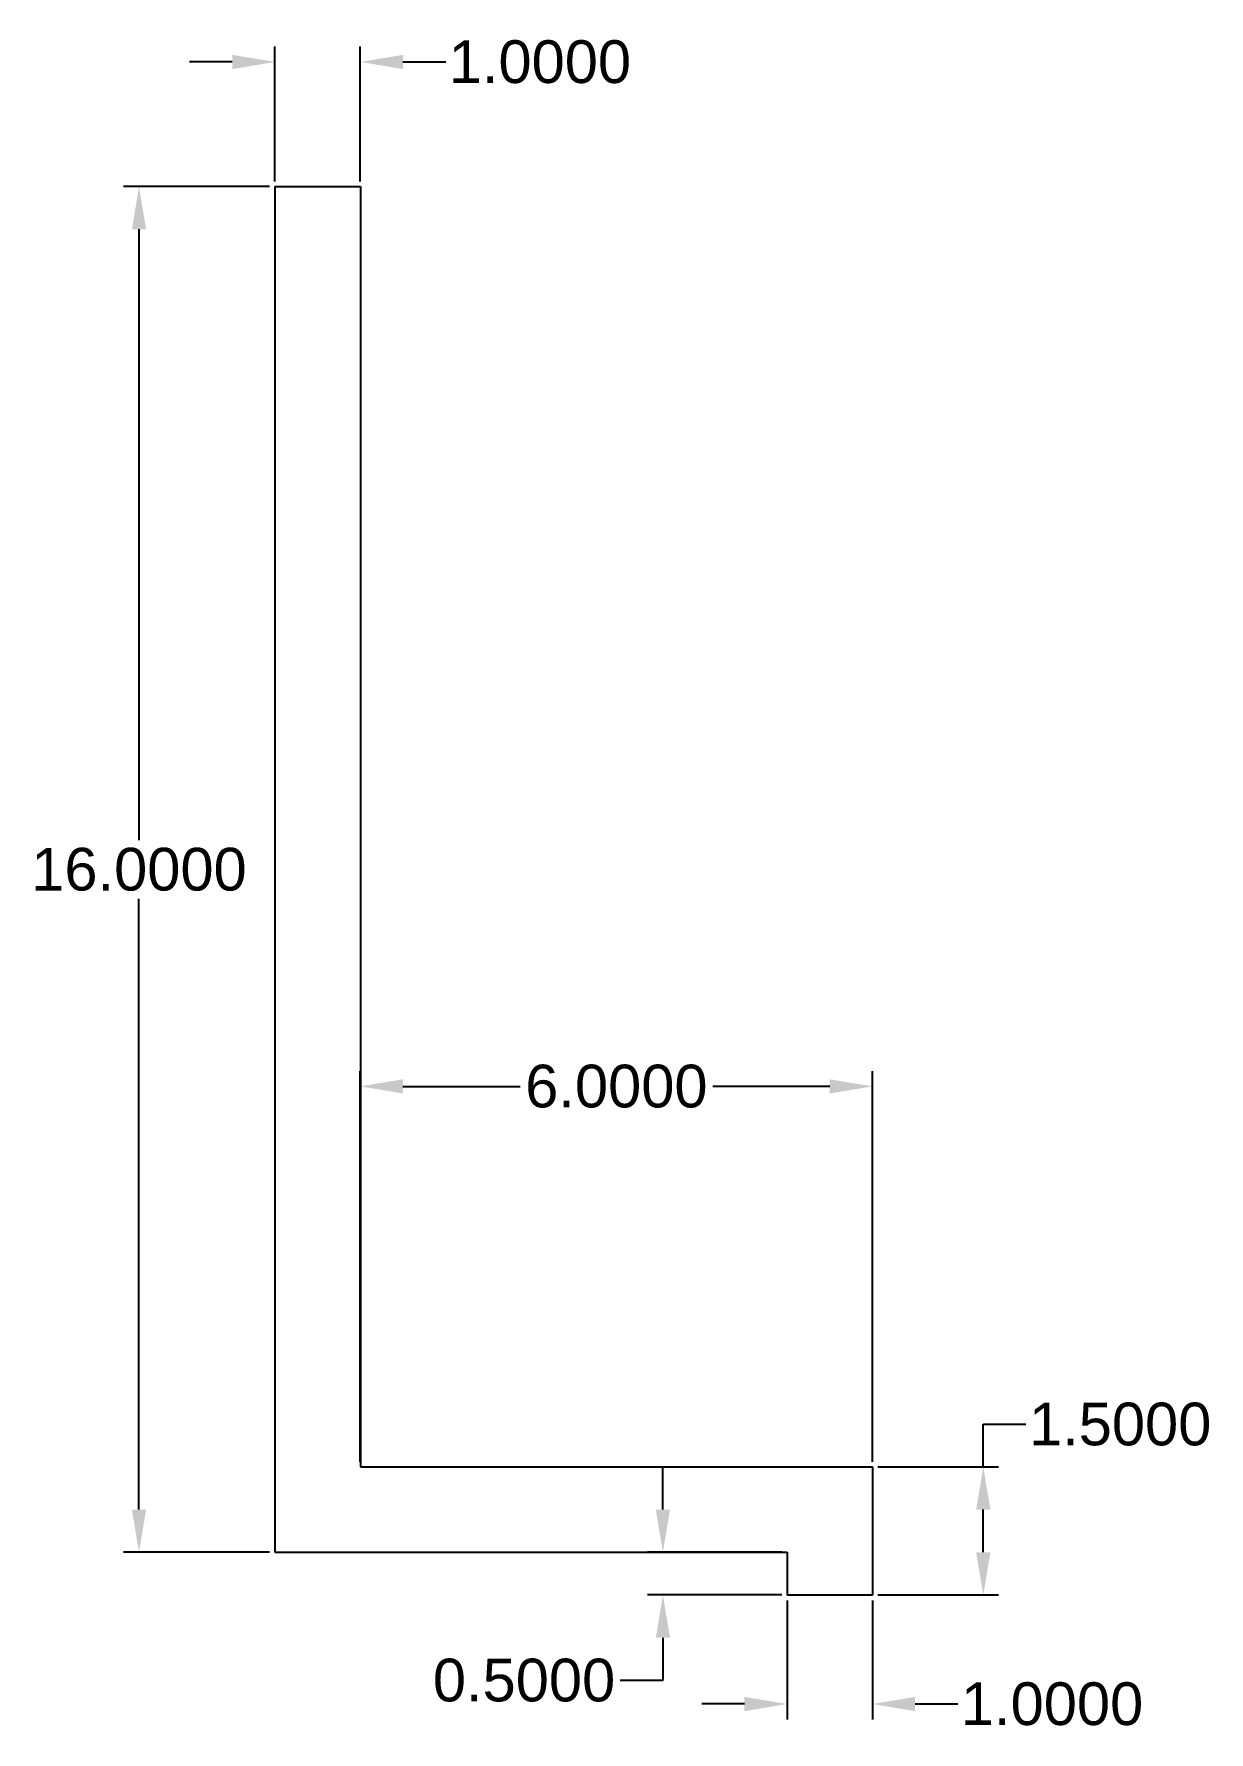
# Model space of a CAD drawing. Header units: millimetres. Extents: x 12 to 25.8, y 9.4 to 29.3.
import ezdxf

# ---------------------------------------------------------------- set-up
doc = ezdxf.new("R2010")
doc.units = ezdxf.units.MM
doc.header["$MEASUREMENT"] = 0
doc.layers.add('dimensiuni', color=240, linetype='Continuous')
doc.layers.add('rezervor', color=254, linetype='Continuous')
doc.styles.get("Standard").update_dxf_attribs({"font": 'arial.ttf'})
doc.dimstyles.get("Standard").update_dxf_attribs({"dimtxt": 0.5, "dimasz": 0.5, "dimexe": 0.18, "dimexo": 0.0625, "dimgap": 0.09, "dimtad": 0, "dimtih": 1, "dimtoh": 1, "dimdec": 4, "dimzin": 0, "dimdsep": 46, "dimtxsty": 'Standard', "dimcen": 0.09, "dimadec": 0, "dimazin": 0, "dimtfac": 1, "dimtdec": 4, "dimtofl": 0, "dimtmove": 0, "dimatfit": 3, "dimfxl": 1, "dimtolj": 1, "dimtzin": 0, "dimarcsym": 0})

# ---------------------------------------------------------------- blocks, each defined once
blk = doc.blocks.new('*D1')
at = {"layer": 'Defpoints', "color": 0, "transparency": 16777216}
for p in [(15.844, 28.991), (14.844, 27.53), (15.844, 27.53)]:
    blk.add_point(p, dxfattribs=at)
at = {"layer": 'dimensiuni', "color": 0, "lineweight": -2, "transparency": 16777216}
for p, q in [((14.844, 27.592), (14.844, 29.171)), ((15.844, 27.592), (15.844, 29.171)), ((14.344, 28.991), (13.844, 28.991)), ((16.344, 28.991), (16.844, 28.991))]:
    blk.add_line(p, q, dxfattribs=at)
at = {"layer": 'dimensiuni', "color": 0, "transparency": 16777216}
for points in [[(14.344, 29.074), (14.344, 28.907), (14.844, 28.991)], [(16.344, 29.074), (16.344, 28.907), (15.844, 28.991)]]:
    blk.add_solid(points, dxfattribs=at)
at = {"layer": 'dimensiuni', "color": 0, "transparency": 16777216, "insert": (17.948, 28.991), "char_height": 0.5, "attachment_point": 5}
blk.add_mtext('\\A1;1.0000', dxfattribs=at)
blk = doc.blocks.new('*D2')
at = {"layer": 'Defpoints', "color": 0, "transparency": 16777216}
for p in [(14.844, 27.53), (13.251, 11.53), (14.844, 11.53)]:
    blk.add_point(p, dxfattribs=at)
at = {"layer": 'dimensiuni', "color": 0, "lineweight": -2, "transparency": 16777216}
for p, q in [((14.782, 27.53), (13.071, 27.53)), ((13.251, 27.03), (13.251, 19.875)), ((13.251, 12.03), (13.251, 19.185)), ((14.782, 11.53), (13.071, 11.53))]:
    blk.add_line(p, q, dxfattribs=at)
at = {"layer": 'dimensiuni', "color": 0, "transparency": 16777216}
for points in [[(13.168, 27.03), (13.335, 27.03), (13.251, 27.53)], [(13.168, 12.03), (13.335, 12.03), (13.251, 11.53)]]:
    blk.add_solid(points, dxfattribs=at)
at = {"layer": 'dimensiuni', "color": 0, "transparency": 16777216, "insert": (13.251, 19.53), "char_height": 0.5, "attachment_point": 5}
blk.add_mtext('\\A1;16.0000', dxfattribs=at)
blk = doc.blocks.new('*D3')
at = {"layer": 'Defpoints', "color": 0, "transparency": 16777216}
for p in [(21.844, 12.53), (23.142, 12.53), (21.844, 11.03)]:
    blk.add_point(p, dxfattribs=at)
at = {"layer": 'dimensiuni', "color": 0, "lineweight": -2, "transparency": 16777216}
for p, q in [((23.142, 12.53), (23.142, 13.03)), ((23.142, 13.03), (23.642, 13.03)), ((21.907, 12.53), (23.322, 12.53)), ((23.142, 11.53), (23.142, 12.03)), ((21.907, 11.03), (23.322, 11.03))]:
    blk.add_line(p, q, dxfattribs=at)
at = {"layer": 'dimensiuni', "color": 0, "transparency": 16777216}
for points in [[(23.059, 12.03), (23.226, 12.03), (23.142, 12.53)], [(23.059, 11.53), (23.226, 11.53), (23.142, 11.03)]]:
    blk.add_solid(points, dxfattribs=at)
at = {"layer": 'dimensiuni', "color": 0, "transparency": 16777216, "insert": (24.746, 13.03), "char_height": 0.5, "attachment_point": 5}
blk.add_mtext('\\A1;1.5000', dxfattribs=at)
blk = doc.blocks.new('*D4')
at = {"layer": 'Defpoints', "color": 0, "transparency": 16777216}
for p in [(20.844, 11.53), (19.389, 11.03), (20.844, 11.03)]:
    blk.add_point(p, dxfattribs=at)
at = {"layer": 'dimensiuni', "color": 0, "lineweight": -2, "transparency": 16777216}
for p, q in [((19.389, 12.03), (19.389, 12.53)), ((20.782, 11.53), (19.209, 11.53)), ((20.782, 11.03), (19.209, 11.03)), ((19.389, 10.53), (19.389, 10.03)), ((19.389, 10.03), (18.889, 10.03))]:
    blk.add_line(p, q, dxfattribs=at)
at = {"layer": 'dimensiuni', "color": 0, "transparency": 16777216}
for points in [[(19.306, 12.03), (19.472, 12.03), (19.389, 11.53)], [(19.306, 10.53), (19.472, 10.53), (19.389, 11.03)]]:
    blk.add_solid(points, dxfattribs=at)
at = {"layer": 'dimensiuni', "color": 0, "transparency": 16777216, "insert": (17.762, 10.03), "char_height": 0.5, "attachment_point": 5}
blk.add_mtext('\\A1;0.5000', dxfattribs=at)
blk = doc.blocks.new('*D5')
at = {"layer": 'Defpoints', "color": 0, "transparency": 16777216}
for p in [(20.844, 11.03), (21.844, 11.03), (21.844, 9.753)]:
    blk.add_point(p, dxfattribs=at)
at = {"layer": 'dimensiuni', "color": 0, "lineweight": -2, "transparency": 16777216}
for p, q in [((20.844, 10.967), (20.844, 9.573)), ((21.844, 10.967), (21.844, 9.573)), ((20.344, 9.753), (19.844, 9.753)), ((22.344, 9.753), (22.844, 9.753))]:
    blk.add_line(p, q, dxfattribs=at)
at = {"layer": 'dimensiuni', "color": 0, "transparency": 16777216}
for points in [[(20.344, 9.836), (20.344, 9.669), (20.844, 9.753)], [(22.344, 9.836), (22.344, 9.669), (21.844, 9.753)]]:
    blk.add_solid(points, dxfattribs=at)
at = {"layer": 'dimensiuni', "color": 0, "transparency": 16777216, "insert": (23.948, 9.753), "char_height": 0.5, "attachment_point": 5}
blk.add_mtext('\\A1;1.0000', dxfattribs=at)
blk = doc.blocks.new('*D6')
at = {"layer": 'Defpoints', "color": 0, "transparency": 16777216}
for p in [(15.844, 16.989), (15.844, 12.53), (21.844, 12.53)]:
    blk.add_point(p, dxfattribs=at)
at = {"layer": 'dimensiuni', "color": 0, "lineweight": -2, "transparency": 16777216}
for p, q in [((15.844, 12.592), (15.844, 17.169)), ((21.844, 12.592), (21.844, 17.169)), ((16.344, 16.989), (17.716, 16.989)), ((21.344, 16.989), (19.973, 16.989))]:
    blk.add_line(p, q, dxfattribs=at)
at = {"layer": 'dimensiuni', "color": 0, "transparency": 16777216}
for points in [[(16.344, 17.072), (16.344, 16.906), (15.844, 16.989)], [(21.344, 17.072), (21.344, 16.906), (21.844, 16.989)]]:
    blk.add_solid(points, dxfattribs=at)
at = {"layer": 'dimensiuni', "color": 0, "transparency": 16777216, "insert": (18.844, 16.989), "char_height": 0.5, "attachment_point": 5}
blk.add_mtext('\\A1;6.0000', dxfattribs=at)

msp = doc.modelspace()

# ---------------------------------------------------------------- linework, layer by layer
at = {"layer": 'rezervor'}
for p, q in [((14.84429, 27.52997), (14.84429, 11.52997)), ((14.84429, 27.52997), (15.84429, 27.52997)), ((15.84429, 27.52997), (15.84429, 12.52997)), ((15.84429, 12.52997), (21.84429, 12.52997)), ((21.84429, 12.52997), (21.84429, 11.02997)), ((14.84429, 11.52997), (20.84429, 11.52997)), ((20.84429, 11.52997), (20.84429, 11.02997)), ((21.84429, 11.02997), (20.84429, 11.02997))]:
    msp.add_line(p, q, dxfattribs=at)

# ---------------------------------------------------------------- dimensions: what is measured, and where the dimension line sits
at = {"layer": 'dimensiuni'}
for base, p1, p2, picture, middle in [((15.84429, 28.99076), (14.84429, 27.52997), (15.84429, 27.52997), '*D1', (17.94776, 28.99076)), ((15.84429, 16.98896), (21.84429, 12.52997), (15.84429, 12.52997), '*D6', (18.84429, 16.98896)), ((21.84429, 9.75257), (20.84429, 11.02997), (21.84429, 11.02997), '*D5', (23.94776, 9.75257))]:
    dim = msp.add_linear_dim(base=base, p1=p1, p2=p2, dimstyle='Standard', dxfattribs=at)
    dim.commit()
    dim.dimension.update_dxf_attribs({"geometry": picture, "text_midpoint": middle})
for base, p1, p2, picture, middle in [((13.25126, 11.52997), (14.84429, 27.52997), (14.84429, 11.52997), '*D2', (13.25126, 19.52997)), ((23.14227, 12.52997), (21.84429, 11.02997), (21.84429, 12.52997), '*D3', (24.74574, 13.02997)), ((19.38898, 11.02997), (20.84429, 11.52997), (20.84429, 11.02997), '*D4', (17.76198, 10.02997))]:
    dim = msp.add_linear_dim(base=base, p1=p1, p2=p2, angle=90, dimstyle='Standard', dxfattribs=at)
    dim.commit()
    dim.dimension.update_dxf_attribs({"geometry": picture, "text_midpoint": middle})

doc.saveas('drawing.dxf')
